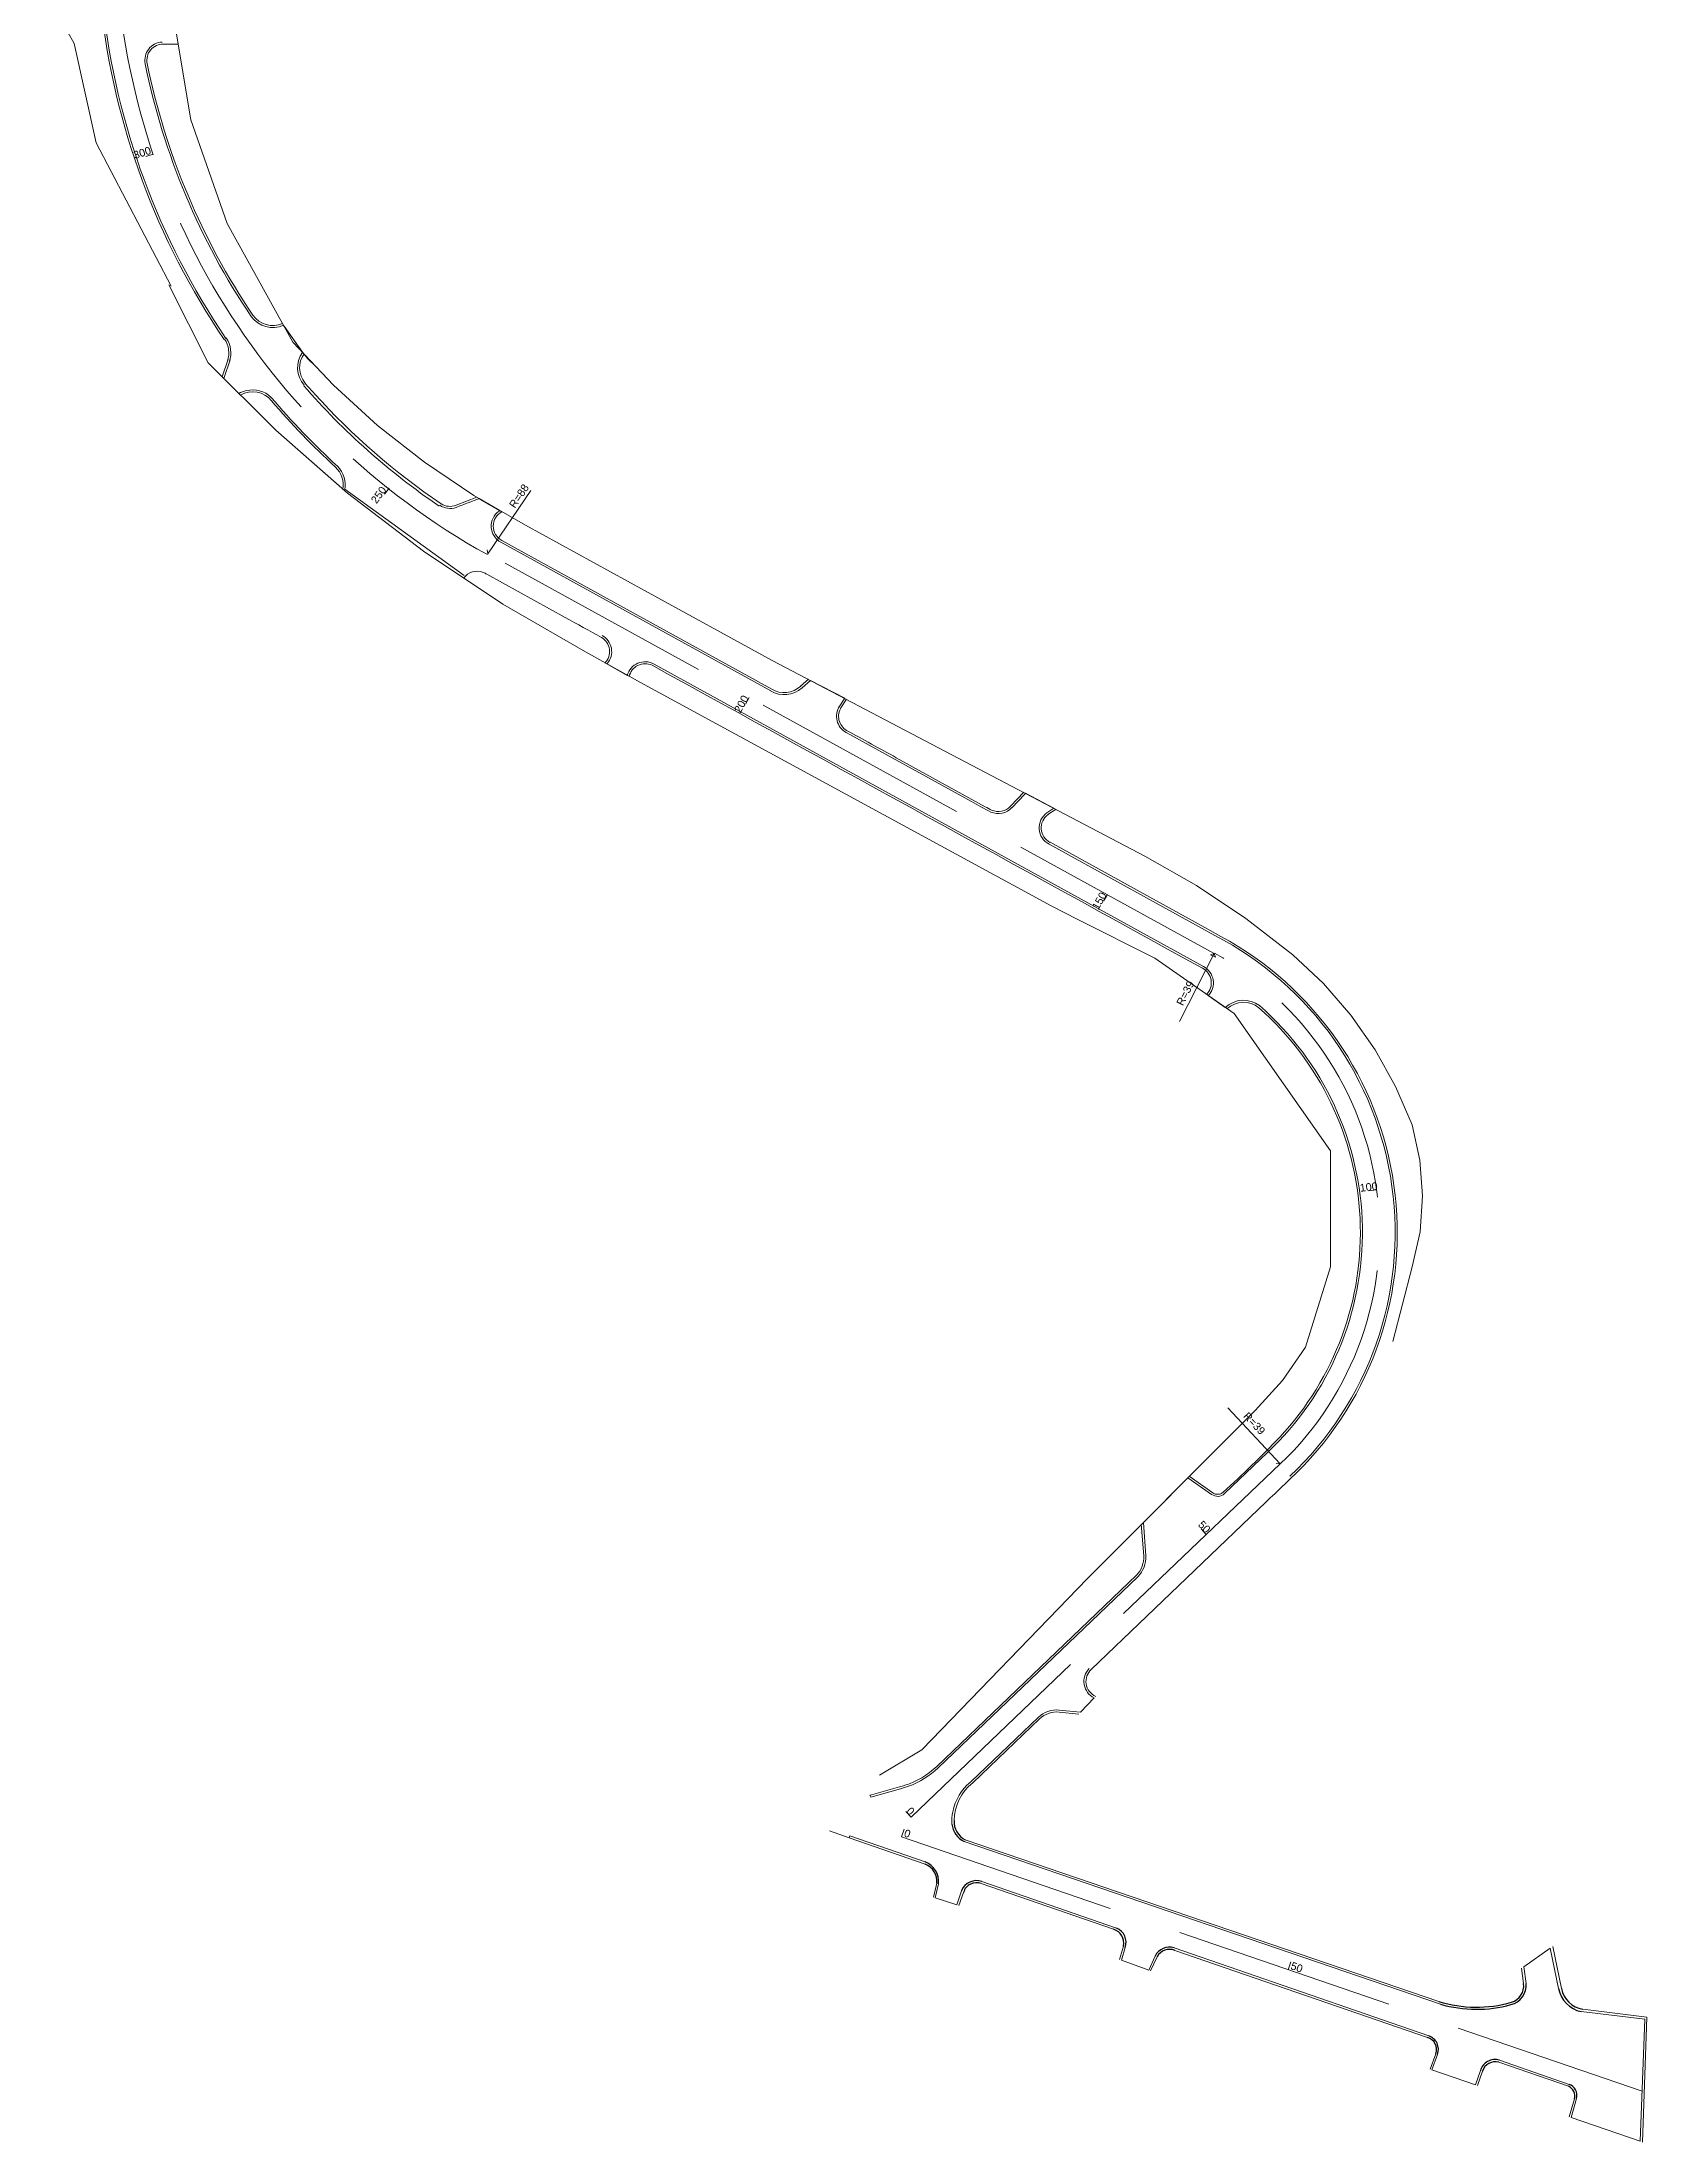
# Model space of a CAD drawing. Header units: metres. Extents: x 24518872 to 24519096, y 6838786 to 6839185.
# Drawn here: x 24518899.6 to 24519095.9, y 6838785.6 to 6839042.5 of the extents above; entities that cross this region are included whole.
import ezdxf

# ---------------------------------------------------------------- set-up
doc = ezdxf.new("R2010")
doc.units = ezdxf.units.M
for name, pattern in [('3D_LONG_DASH', [1, 0.75, -0.25]), ('Hatch', [0]), ('Katurakenne', [0]), ('Tielinjaus', [0])]:
    doc.linetypes.add(name, pattern=pattern)
for name, color, linetype, lineweight in [('Hatch', 7, 'Hatch', 0), ('Katurakenne', 7, 'Katurakenne', 0), ('Tielinjaus', 7, 'Tielinjaus', 0)]:
    doc.layers.add(name, color=color, linetype=linetype, lineweight=lineweight)
doc.styles.add('DEFAULT', font='arial.ttf', dxfattribs={"height": 0.2})

msp = doc.modelspace()

# ---------------------------------------------------------------- linework, layer by layer
at = {"color": 7, "linetype": 'Continuous', "lineweight": 9}
for p, q in [((24518917.805802, 6839032.957801), (24518914.181302, 6839054.865301)), ((24518903.549302, 6839042.276301), (24518899.605202, 6839049.370001)), ((24518906.236402, 6839030.125401), (24518903.549302, 6839042.276301)), ((24518922.250802, 6839020.257801), (24518917.805802, 6839032.957801)), ((24518915.389502, 6839012.588501), (24518906.236402, 6839030.125401)), ((24518930.266102, 6839005.761201), (24518922.250802, 6839020.257801)), ((24518915.110502, 6839012.754501), (24518919.925502, 6839003.226601)), ((24518935.275902, 6839000.475601), (24518930.266502, 6839005.761601)), ((24518935.275902, 6839000.475601), (24518930.266502, 6839005.761601)), ((24518935.275902, 6839000.475601), (24518930.266502, 6839005.761601)), ((24518919.925502, 6839003.226601), (24518928.195202, 6838994.982101)), ((24518919.925502, 6839003.226601), (24518928.195202, 6838994.982101)), ((24518919.925502, 6839003.226601), (24518928.195202, 6838994.982101)), ((24518940.656802, 6838995.568201), (24518935.275902, 6839000.475601)), ((24518940.656802, 6838995.568201), (24518935.275902, 6839000.475601)), ((24518940.656802, 6838995.568201), (24518935.275902, 6839000.475601)), ((24518928.195202, 6838994.982101), (24518936.982002, 6838987.291201)), ((24518928.195202, 6838994.982101), (24518936.982002, 6838987.291201)), ((24518928.195202, 6838994.982101), (24518936.621874, 6838987.606413)), ((24518946.380502, 6838991.065401), (24518940.656802, 6838995.568201)), ((24518946.380502, 6838991.065401), (24518940.656802, 6838995.568201)), ((24518946.380502, 6838991.065401), (24518940.656802, 6838995.568201)), ((24518952.416802, 6838986.991101), (24518946.380502, 6838991.065401)), ((24518952.416802, 6838986.991101), (24518946.380502, 6838991.065401)), ((24518952.416802, 6838986.991101), (24518946.380502, 6838991.065401)), ((24518936.982002, 6838987.291201), (24518946.249002, 6838980.186201)), ((24518936.982002, 6838987.291201), (24518946.249002, 6838980.186201)), ((24518958.733602, 6838983.366901), (24518952.416802, 6838986.991101)), ((24518958.733602, 6838983.366901), (24518952.416802, 6838986.991101)), ((24518958.733602, 6838983.366901), (24518952.416802, 6838986.991101)), ((24518973.291602, 6838975.391001), (24518958.733602, 6838983.366901)), ((24518946.249002, 6838980.186201), (24518955.957202, 6838973.697001)), ((24518946.249002, 6838980.186201), (24518955.957202, 6838973.697001)), ((24518950.976046, 6838977.026528), (24518955.957202, 6838973.697001)), ((24518988.916602, 6838966.830201), (24518973.291602, 6838975.391001)), ((24518955.957202, 6838973.697001), (24518966.065702, 6838967.851001)), ((24518955.957202, 6838973.697001), (24518966.065702, 6838967.851001)), ((24518955.957202, 6838973.697001), (24518966.065702, 6838967.851001)), ((24518966.065702, 6838967.851001), (24518972.812702, 6838964.099101)), ((24519034.511702, 6838942.890601), (24518988.916602, 6838966.830201)), ((24518972.812702, 6838964.099101), (24519023.037802, 6838936.789501)), ((24519034.511702, 6838942.890601), (24519040.826802, 6838939.302401)), ((24519034.511702, 6838942.890601), (24519040.826802, 6838939.302401)), ((24519034.511702, 6838942.890601), (24519040.826802, 6838939.302401)), ((24519040.826802, 6838939.302401), (24519046.864702, 6838935.265401)), ((24519040.826802, 6838939.302401), (24519046.864702, 6838935.265401)), ((24519040.826802, 6838939.302401), (24519046.864702, 6838935.265401)), ((24519026.321802, 6838935.116501), (24519023.037802, 6838936.789501)), ((24519046.864702, 6838935.265401), (24519052.593702, 6838930.800701)), ((24519046.864702, 6838935.265401), (24519052.593702, 6838930.800701)), ((24519046.864702, 6838935.265401), (24519052.593702, 6838930.800701)), ((24519035.720802, 6838930.374601), (24519026.321802, 6838935.116501)), ((24519045.423802, 6838923.608701), (24519035.720802, 6838930.374601)), ((24519052.593702, 6838930.800701), (24519056.343002, 6838927.285401)), ((24519052.593702, 6838930.800701), (24519056.343002, 6838927.285401)), ((24519052.593702, 6838930.800701), (24519056.343002, 6838927.285401)), ((24519056.343002, 6838927.285401), (24519059.711602, 6838923.403801)), ((24519056.343002, 6838927.285401), (24519059.711602, 6838923.403801)), ((24519056.343002, 6838927.285401), (24519059.711602, 6838923.403801)), ((24519057.199902, 6838906.828801), (24519045.423802, 6838923.608701)), ((24519059.711602, 6838923.403801), (24519062.664002, 6838919.196901)), ((24519059.711602, 6838923.403801), (24519062.664002, 6838919.196901)), ((24519059.711602, 6838923.403801), (24519062.664002, 6838919.196901)), ((24519062.664002, 6838919.196901), (24519065.168902, 6838914.709101)), ((24519062.664002, 6838919.196901), (24519065.168902, 6838914.709101)), ((24519062.664002, 6838919.196901), (24519065.168902, 6838914.709101)), ((24519065.168902, 6838914.709101), (24519067.199902, 6838909.987901)), ((24519065.168902, 6838914.709101), (24519067.199902, 6838909.987901)), ((24519065.168902, 6838914.709101), (24519067.199902, 6838909.987901)), ((24519067.199902, 6838909.987901), (24519068.160802, 6838905.695701)), ((24519067.199902, 6838909.987901), (24519068.160802, 6838905.695701)), ((24519067.199902, 6838909.987901), (24519068.160802, 6838905.695701)), ((24519057.202002, 6838892.628901), (24519057.199902, 6838906.828801)), ((24519068.160802, 6838905.695701), (24519068.483802, 6838901.309101)), ((24519068.160802, 6838905.695701), (24519068.483802, 6838901.309101)), ((24519068.160802, 6838905.695701), (24519068.483802, 6838901.309101)), ((24519068.483802, 6838901.309101), (24519068.161802, 6838896.922401)), ((24519068.483802, 6838901.309101), (24519068.161802, 6838896.922401)), ((24519068.483802, 6838901.309101), (24519068.161802, 6838896.922401)), ((24519068.161802, 6838896.922401), (24519067.202002, 6838892.629901)), ((24519068.161802, 6838896.922401), (24519067.202002, 6838892.629901)), ((24519068.161802, 6838896.922401), (24519067.202002, 6838892.629901)), ((24519054.175102, 6838882.820901), (24519057.202002, 6838892.628901)), ((24519067.202002, 6838892.629901), (24519064.855102, 6838883.482901)), ((24519051.326702, 6838878.738101), (24519054.175102, 6838882.820901)), ((24519051.326702, 6838878.738101), (24519054.175102, 6838882.820901)), ((24519051.326702, 6838878.738101), (24519054.175102, 6838882.820901)), ((24519047.993202, 6838875.040801), (24519051.326702, 6838878.738101)), ((24519047.993202, 6838875.040801), (24519051.326702, 6838878.738101)), ((24519047.993202, 6838875.040801), (24519051.326702, 6838878.738101)), ((24519027.497402, 6838854.519701), (24519047.993202, 6838875.040801)), ((24519007.239602, 6838833.533601), (24519027.497402, 6838854.519701)), ((24519002.053602, 6838830.457601), (24519007.239602, 6838833.533601)), ((24518998.337256, 6838822.777042), (24518995.91633, 6838823.646676)), ((24518998.337256, 6838822.777042), (24518998.423476, 6838823.011704)), ((24519004.744973, 6838822.878162), (24519005.069678, 6838823.823977)), ((24519052.035749, 6838806.642936), (24519052.360453, 6838807.588751)), ((24519071.332823, 6838802.483587), (24519071.332696, 6838802.483143)), ((24519071.333002, 6838802.484001), (24519071.332823, 6838802.483587))]:
    msp.add_line(p, q, dxfattribs=at)
at = {"color": 7, "linetype": 'Continuous'}
for centre, radius, start, end in [((24519013.727429, 6838824.787704), 2.561915, 177.42312833, 242.53036935), ((24519013.620897, 6838824.757588), 2.73134, 186.53951424, 243.52295455), ((24519006.675444, 6838817.409016), 2.60453, 354.59040849, 68.09634239), ((24519006.76718, 6838817.430021), 2.301301, 354.98072012, 68.07458477), ((24519013.922435, 6838815.551028), 1.991309, 70.6980575, 157.94939235), ((24519013.925293, 6838815.622775), 1.667218, 70.23415019, 163.3762602), ((24519030.120633, 6838809.861643), 1.819322, 349.83430428, 71.94983757), ((24519030.303185, 6838809.990503), 1.903509, 340.8780857, 66.85176222), ((24519037.485338, 6838807.510335), 1.897606, 71.71150952, 154.77878662), ((24519037.543521, 6838807.370564), 1.761574, 68.66263368, 150.91415199), ((24519078.746833, 6838804.710777), 2.399466, 283.10757478, 6.00368657), ((24519078.736738, 6838804.680093), 2.116232, 286.86168632, 7.24279088), ((24519088.628983, 6838805.018365), 3.58624, 191.06875838, 257.66433323), ((24519088.620873, 6838804.994736), 3.237701, 191.93952857, 260.45849601), ((24519075.095914, 6838817.382269), 15.329684, 252.37803627, 286.11368132), ((24519075.085601, 6838817.36713), 15.571909, 253.59189374, 285.66796328), ((24519068.66545, 6838796.871131), 1.525194, 340.77387599, 74.6633652), ((24519068.681693, 6838796.912853), 1.727244, 338.61350918, 71.43197694), ((24519077.314716, 6838793.819968), 1.832223, 72.39711549, 164.80407081), ((24519077.386653, 6838793.708396), 1.669087, 75.5670351, 161.78329855), ((24519085.768793, 6838791.169486), 1.332367, 345.56408484, 65.52070475), ((24519085.902458, 6838791.247442), 1.459299, 346.28277351, 69.84131596)]:
    msp.add_arc(centre, radius, start, end, dxfattribs=at)
at = {"layer": 'Hatch', "color": 7, "linetype": 'Continuous'}
for p, q in [((24518931.47561, 6839004.522747), (24518929.143879, 6839007.814839)), ((24518923.67577, 6838999.487762), (24518921.840035, 6839001.317903)), ((24518955.618184, 6838985.15434), (24518953.05887, 6838986.62296)), ((24519008.869641, 6838815.437095), (24519011.503629, 6838814.573732)), ((24519031.640742, 6838807.790597), (24519034.985571, 6838806.587659)), ((24519080.850958, 6838807.013142), (24519084.077137, 6838809.257729)), ((24519069.600368, 6838794.390357), (24519074.935021, 6838792.55742)), ((24519086.640959, 6838788.543899), (24519095.094069, 6838785.655882))]:
    msp.add_line(p, q, dxfattribs=at)
at = {"layer": 'Hatch', "color": 7, "linetype": 'Continuous', "true_color": 0xf2f2f2}
for p, q in [((24518931.47561, 6839004.522747), (24518929.214056, 6839007.715759)), ((24518923.67577, 6838999.487762), (24518921.83864, 6839001.313744)), ((24518936.632544, 6838987.787482), (24518951.229717, 6838977.228697)), ((24518968.699462, 6838966.386409), (24518971.20074, 6838964.995488)), ((24518993.594207, 6838964.374235), (24518997.793538, 6838962.184252)), ((24519019.913146, 6838950.560821), (24519023.371439, 6838948.73977)), ((24519042.256384, 6838925.817341), (24519044.339192, 6838924.365)), ((24519034.332732, 6838861.363468), (24519039.769123, 6838866.822307)), ((24519026.619249, 6838838.13157), (24519028.307417, 6838839.896704))]:
    msp.add_line(p, q, dxfattribs=at)
at = {"layer": 'Katurakenne', "color": 7, "linetype": 'Continuous'}
for p, q in [((24518916.278041, 6839042.232436), (24518914.46046, 6839042.232436)), ((24518921.622914, 6839001.51223), (24518922.372733, 6839003.694659)), ((24518922.609988, 6839003.614298), (24518921.83864, 6839001.313744)), ((24518950.24912, 6838985.802233), (24518952.775135, 6838986.785922)), ((24518951.738008, 6838986.114249), (24518952.996435, 6838986.604858)), ((24518953.052393, 6838986.626674), (24518953.05887, 6838986.62296)), ((24518953.058869, 6838986.622958), (24518953.234427, 6838986.522217)), ((24518953.234427, 6838986.522217), (24518955.575202, 6838985.179001)), ((24518988.859217, 6838963.310772), (24518955.842514, 6838981.489702)), ((24518988.738184, 6838963.091842), (24518955.718017, 6838981.272679)), ((24518963.57883, 6838972.089838), (24518954.010932, 6838977.357903)), ((24519041.675622, 6838929.375471), (24518974.477117, 6838966.374833)), ((24518993.36497, 6838964.508912), (24518992.402878, 6838963.664973)), ((24518993.594207, 6838964.374235), (24518992.567673, 6838963.476633)), ((24518997.115619, 6838961.158077), (24518997.793538, 6838962.184252)), ((24518998.011092, 6838962.062636), (24518997.325569, 6838961.021623)), ((24518997.96051, 6838958.014048), (24519013.286315, 6838949.57569)), ((24519004.093985, 6838954.922539), (24519014.989815, 6838948.923317)), ((24519019.692218, 6838950.684953), (24519018.05656, 6838948.976589)), ((24519018.238074, 6838948.804234), (24519019.829367, 6838950.472965)), ((24519019.829367, 6838950.472965), (24519019.913146, 6838950.560821)), ((24519023.371439, 6838948.73977), (24519022.524457, 6838948.177013)), ((24519022.656404, 6838947.962465), (24519023.636776, 6838948.602673)), ((24519043.050456, 6838933.187615), (24519022.78184, 6838944.347474)), ((24519042.202174, 6838933.940247), (24519022.902873, 6838944.566403)), ((24519043.81045, 6838933.054734), (24519042.202174, 6838933.940247)), ((24519044.252106, 6838864.892548), (24519049.51708, 6838869.936069)), ((24519042.65552, 6838864.793406), (24519039.769123, 6838866.822307)), ((24519039.920848, 6838867.015652), (24519042.802433, 6838864.995949)), ((24519027.920788, 6838843.355977), (24519048.366394, 6838862.941733)), ((24519034.07161, 6838861.143715), (24519034.364517, 6838857.264404)), ((24519034.332732, 6838861.363468), (24519034.614443, 6838857.28201)), ((24519009.043975, 6838831.510865), (24519033.467157, 6838854.907406)), ((24519009.217011, 6838831.330968), (24519033.62634, 6838854.713716)), ((24519026.427502, 6838837.915027), (24519024.013768, 6838838.149587)), ((24519026.619249, 6838838.13157), (24519024.038985, 6838838.398357)), ((24519013.271398, 6838829.66939), (24519021.46078, 6838837.514238)), ((24519013.444961, 6838829.488938), (24519021.624498, 6838837.324481)), ((24519000.971635, 6838827.751726), (24519000.854734, 6838827.977134)), ((24519000.971238, 6838827.751614), (24519004.626754, 6838828.785046)), ((24519001.070513, 6838828.039558), (24519002.212596, 6838828.36243)), ((24519002.212596, 6838828.36243), (24519004.496763, 6838829.008176)), ((24518998.337275, 6838822.777091), (24519007.626484, 6838819.56487)), ((24518998.423476, 6838823.011704), (24519007.647056, 6838819.825531)), ((24519012.403158, 6838822.312729), (24519070.686892, 6838802.429402)), ((24519012.545673, 6838822.514631), (24519070.455078, 6838802.771935)), ((24519009.059656, 6838817.228678), (24519008.645085, 6838815.5107)), ((24519009.268374, 6838817.163474), (24519008.869641, 6838815.437095)), ((24519014.489108, 6838817.191765), (24519030.684349, 6838811.591428)), ((24519014.580655, 6838817.430405), (24519031.051476, 6838811.740762)), ((24519012.076785, 6838816.298616), (24519011.503629, 6838814.573732)), ((24519012.327757, 6838816.099742), (24519011.771209, 6838814.486025)), ((24519031.911394, 6838809.540541), (24519031.416701, 6838807.871171)), ((24519032.101665, 6838809.366953), (24519031.640742, 6838807.790597)), ((24519085.453215, 6838804.324923), (24519084.393875, 6838809.478097)), ((24519035.768632, 6838808.318932), (24519034.985571, 6838806.587659)), ((24519036.004096, 6838808.226899), (24519035.212997, 6838806.505867)), ((24519038.08081, 6838809.31209), (24519069.2317, 6838798.550188)), ((24519038.184485, 6838809.011389), (24519069.068848, 6838798.34201)), ((24519080.836083, 6838804.946895), (24519080.595011, 6838806.835069)), ((24519081.133138, 6838804.961743), (24519080.850958, 6838807.013142)), ((24519085.109456, 6838804.329854), (24519084.077137, 6838809.257729)), ((24519088.076607, 6838801.802425), (24519095.92667, 6838800.823418)), ((24519095.665002, 6838800.585001), (24519087.862824, 6838801.514922)), ((24519095.094069, 6838785.655882), (24519095.665002, 6838800.585001)), ((24519095.92667, 6838800.823418), (24519095.362088, 6838785.564313)), ((24519070.105578, 6838796.368889), (24519069.407927, 6838794.456478)), ((24519070.290002, 6838796.283001), (24519069.600368, 6838794.390357)), ((24519075.546558, 6838794.300231), (24519074.935021, 6838792.55742)), ((24519075.80122, 6838794.230172), (24519075.212271, 6838792.46216)), ((24519077.802668, 6838795.324806), (24519086.319144, 6838792.382686)), ((24519077.868813, 6838795.566398), (24519086.405364, 6838792.617348)), ((24519087.059093, 6838790.837331), (24519086.401042, 6838788.625867)), ((24519087.320135, 6838790.901398), (24519086.640959, 6838788.543899))]:
    msp.add_line(p, q, dxfattribs=at)
for centre, radius, start, end in [((24518996.683727, 6839056.953204), 90.447801, 186.3975224, 214.21421881), ((24518996.683727, 6839056.953204), 90.197253, 186.3941241, 214.22918828), ((24518914.436362, 6839040.230863), 2.251428, 93.60511629, 190.83762942), ((24518914.43713, 6839040.230925), 2.001647, 89.33217956, 191.26967106), ((24518996.403502, 6839056.967851), 85.909729, 191.52223642, 214.02705164), ((24518996.41152, 6839056.971182), 85.667848, 191.5355006, 214.02038469), ((24518927.841796, 6839010.815062), 3.261228, 216.06152805, 293.39746126), ((24518927.841616, 6839010.804448), 3.006575, 215.91235822, 293.0090847), ((24518928.845823, 6839007.529339), 0.412732, 43.76739343, 45.15990461), ((24518919.451199, 6839004.440019), 3.006575, 341.28599634, 34.18252084), ((24518919.451199, 6839004.440019), 3.257123, 341.28599541, 34.18251947), ((24518934.109277, 6839002.625186), 3.245261, 144.50901582, 221.10605261), ((24518934.110193, 6839002.625226), 2.995603, 144.88509916, 218.40742328), ((24518931.427933, 6839004.543909), 0.052162, 318.43815896, 336.13621208), ((24518938.516317, 6839009.620303), 8.692332, 215.90464352, 229.61047674), ((24518926.02744, 6838994.510941), 5.504462, 105.04862145, 115.29188331), ((24518925.375462, 6838996.670017), 3.006575, 39.82024514, 119.96309466), ((24518925.375462, 6838996.658603), 3.261967, 45.95460985, 103.78380267), ((24518996.683727, 6839056.953204), 86.188487, 220.98156956, 235.76485391), ((24518974.735957, 6839037.57143), 56.581478, 220.5806016, 222.38854015), ((24519000.230287, 6839060.760132), 95.303644, 220.39105897, 227.41081435), ((24518996.61456, 6839057.135994), 90.436566, 220.34049583, 227.48806686), ((24518996.557557, 6839057.072953), 85.846292, 222.18330719, 235.90370006), ((24518933.441201, 6838988.296432), 2.997006, 349.70708035, 46.54184587), ((24518933.442588, 6838988.29662), 3.246187, 347.82132275, 45.07997544), ((24518953.075867, 6838986.447593), 0.176187, 95.53634128, 116.79759997), ((24518949.519332, 6838987.673549), 2.258689, 235.87659114, 289.02119272), ((24518949.519335, 6838987.672736), 2.007827, 237.25735994, 291.3134625), ((24518868.813585, 6839197.330298), 226.911171, 291.03359663, 291.43520741), ((24518956.801622, 6838983.242166), 2.247909, 125.02229969, 241.28894286), ((24518956.80869, 6838983.242289), 2.004383, 117.93760314, 241.13268678), ((24518945.316375, 6839000.445503), 18.43765, 303.56994676, 303.97245757), ((24518854.689059, 6838809.218793), 202.831121, 60.07629471, 60.1581988), ((24518950.961025, 6838977.032092), 0.015885, 309.84621086, 337.75385783), ((24518952.819043, 6838975.723043), 2.006984, 67.4918925, 144.95375567), ((24518952.290965, 6838974.553671), 3.289681, 58.47725798, 66.79172426), ((24517469.040291, 6836253.169173), 3102.607778, 61.109086546, 61.203248611), ((24518967.040638, 6838967.902923), 1.997965, 315.46645432, 59.8154927), ((24518967.041424, 6838967.903001), 2.247723, 319.33420987, 61.22391191), ((24518969.146767, 6838966.029019), 0.572547, 134.37226283, 141.37566855), ((24518973.378102, 6838964.404398), 2.256169, 61.13383188, 164.85314616), ((24518973.378413, 6838964.404373), 2.005856, 64.97978127, 166.99726032), ((24427113.713442, 6672025.825943), 190545.138335, 61.1546888547, 61.17779906903), ((24518990.390346, 6838965.894578), 3.006575, 239.34880442, 312.07116749), ((24518990.390346, 6838965.894578), 3.257123, 239.34880239, 312.07116203), ((24518999.042038, 6838959.988693), 2.254932, 146.93771794, 241.06585666), ((24518999.035761, 6838959.988503), 1.998017, 146.83497424, 239.5688206), ((24522957.210205, 6846139.758194), 8200.548228, 241.1318704033, 241.1802889423), ((24519026.830201, 6838971.528185), 25.794358, 238.32693295, 244.36034403), ((24519019.299221, 6838955.974311), 8.263625, 238.56768204, 244.66523885), ((24519016.581692, 6838950.339307), 2.258357, 246.15524676, 317.2908997), ((24519016.581705, 6838950.338434), 2.007441, 245.93620655, 317.29066484), ((24519023.821246, 6838946.341056), 2.247754, 125.2346557, 242.61915621), ((24519023.828457, 6838946.34134), 2.004384, 125.5523453, 242.45951743), ((24519024.149337, 6838896.831287), 40.976028, 313.30804474, 62.5307435), ((24519024.166084, 6838896.827295), 41.210779, 314.56583225, 61.53119144), ((24519040.633114, 6838927.379342), 2.004383, 314.94611264, 62.59387852), ((24519040.640491, 6838927.379661), 2.247655, 315.65569582, 62.7570611), ((24519046.570874, 6838921.973242), 3.271225, 53.10434465, 133.01705719), ((24519046.573348, 6838921.983398), 3.011367, 51.09851789, 132.37926099), ((24519024.169164, 6838896.821723), 36.698724, 316.98975553, 48.54592459), ((24519024.17804, 6838896.816108), 36.940539, 313.30967677, 48.74967918), ((24518962.568716, 6838956.062777), 122.159887, 311.85439812, 316.380258), ((24518194.6856, 6839757.81129), 1236.754795, 313.650593087, 313.953466914), ((24519043.39397, 6838865.803317), 1.25274, 233.7707725, 313.14805423), ((24519043.39397, 6838865.803317), 1.002192, 233.77075646, 313.14806256), ((24519031.365404, 6838857.053131), 3.006575, 314.40706654, 4.46098233), ((24519031.365404, 6838857.053131), 3.257123, 314.40707598, 4.46097051), ((24519029.302445, 6838841.912763), 2.248238, 135.86503173, 243.73130959), ((24519029.308872, 6838841.912959), 2.004384, 132.03406268, 245.96770263), ((24519023.711206, 6838835.164343), 3.257123, 84.21071062, 133.91284589), ((24519023.711206, 6838835.164343), 3.006575, 84.21071352, 133.91284885), ((24519002.108198, 6838838.752588), 10.026665, 287.74580561, 313.76376044), ((24519002.108746, 6838838.752635), 10.276602, 289.77064142, 313.76435567), ((24519001.574236, 6838825.894202), 2.203699, 103.21352447, 109.05632024), ((24519000.23644, 6838844.844988), 16.399847, 285.05690313, 287.48645415), ((24519001.503318, 6838840.56479), 12.186805, 284.85042477, 289.56739073), ((24519017.121731, 6838824.780114), 6.22335, 128.22063565, 183.07273291), ((24519017.183705, 6838824.77464), 6.016967, 128.4167829, 178.77869225)]:
    msp.add_arc(centre, radius, start, end, dxfattribs=at)
at = {"layer": 'Tielinjaus', "color": 7, "linetype": 'Continuous'}
for p, q in [((24518913.206381, 6839028.77571, 133.18), (24518912.318287, 6839028.479702, 133.18)), ((24518941.50327, 6838987.15236, 133.18), (24518942.056534, 6838987.906278, 133.18)), ((24518954.157498, 6838979.879221, 133.18), (24518959.394899, 6838987.628235, 133.18)), ((24518954.157498, 6838979.879221, 133.18), (24518954.068135, 6838980.344292, 133.18)), ((24518985.66483, 6838961.463827, 133.18), (24518986.117329, 6838962.282203, 133.18)), ((24519029.464561, 6838937.347783, 133.18), (24519029.91706, 6838938.166159, 133.18)), ((24519042.99566, 6838930.965108, 133.18), (24519038.743585, 6838922.63687, 133.18)), ((24519042.99566, 6838930.965108, 133.18), (24519042.55028, 6838930.820689, 133.18)), ((24519042.55028, 6838930.820689, 133.18), (24519043.140372, 6838930.520632, 133.18)), ((24519042.99566, 6838930.965108, 133.18), (24519043.140372, 6838930.520632, 133.18)), ((24519062.846737, 6838902.045415, 133.18), (24519061.916609, 6838901.9355, 133.18)), ((24519051.047704, 6838868.544815, 133.18), (24519044.660107, 6838875.380778, 133.18)), ((24519051.048186, 6838868.545263, 133.18), (24519050.58017, 6838868.561541, 133.18)), ((24519042.022169, 6838859.898152, 133.18), (24519041.373554, 6838860.572442, 133.18)), ((24519005.915324, 6838825.310643), (24519005.266709, 6838825.984934))]:
    msp.add_line(p, q, dxfattribs=at)
at = {"layer": 'Tielinjaus', "color": 7, "linetype": '3D_LONG_DASH', "ltscale": 36}
for p, q in [((24519042.99566, 6838930.965108, 133.18), (24518954.157498, 6838979.879221, 133.18)), ((24519005.915324, 6838825.310643, 133.18), (24519051.047704, 6838868.544815, 133.18)), ((24519004.744973, 6838822.878162), (24519095.328286, 6838791.780331))]:
    msp.add_line(p, q, dxfattribs=at)
for centre, radius, start, end in [((24518996.761065, 6839056.942507, 133.18), 88.192871, 181.14258811, 241.06448353), ((24519024.114653, 6838896.811995, 133.18), 39.085477, 313.61549257, 61.06468412)]:
    msp.add_arc(centre, radius, start, end, dxfattribs=at)

# ---------------------------------------------------------------- texts
at = {"layer": 'Tielinjaus', "color": 7, "style": 'DEFAULT'}
for s, height, rotation, p in [('300', 0.935, 18.43361335, (24518910.967459, 6839028.14092)), ('250', 0.936, 53.72685199, (24518940.511884, 6838985.910317, 133.18)), ('R=88', 0.936, 55.94604193, (24518957.450172, 6838985.361551, 133.18)), ('200', 0.936, 61.06075737, (24518985.027905, 6838960.311905, 133.18)), ('150', 0.936, 61.06075737, (24519028.814002, 6838936.227922, 133.18)), ('R=39', 0.936, 62.95291101, (24519039.148579, 6838924.490645, 133.18)), ('100', 0.935, 6.73944072, (24519060.856141, 6838901.810184, 133.18)), ('R=39', 0.936, 313.05803231, (24519046.476599, 6838874.312713, 133.18)), ('50', 0.936, 313.88811886, (24519040.94497, 6838861.017992, 133.18)), ('0', 0.936, 313.88811886, (24519005.266709, 6838825.984934)), ('0', 0.936, 340.67740486, (24519004.960403, 6838822.980035)), ('50', 0.936, 340.67740486, (24519052.251179, 6838806.744809))]:
    msp.add_text(s, height=height, rotation=rotation, dxfattribs=at).set_placement(p)

doc.saveas('drawing.dxf')
